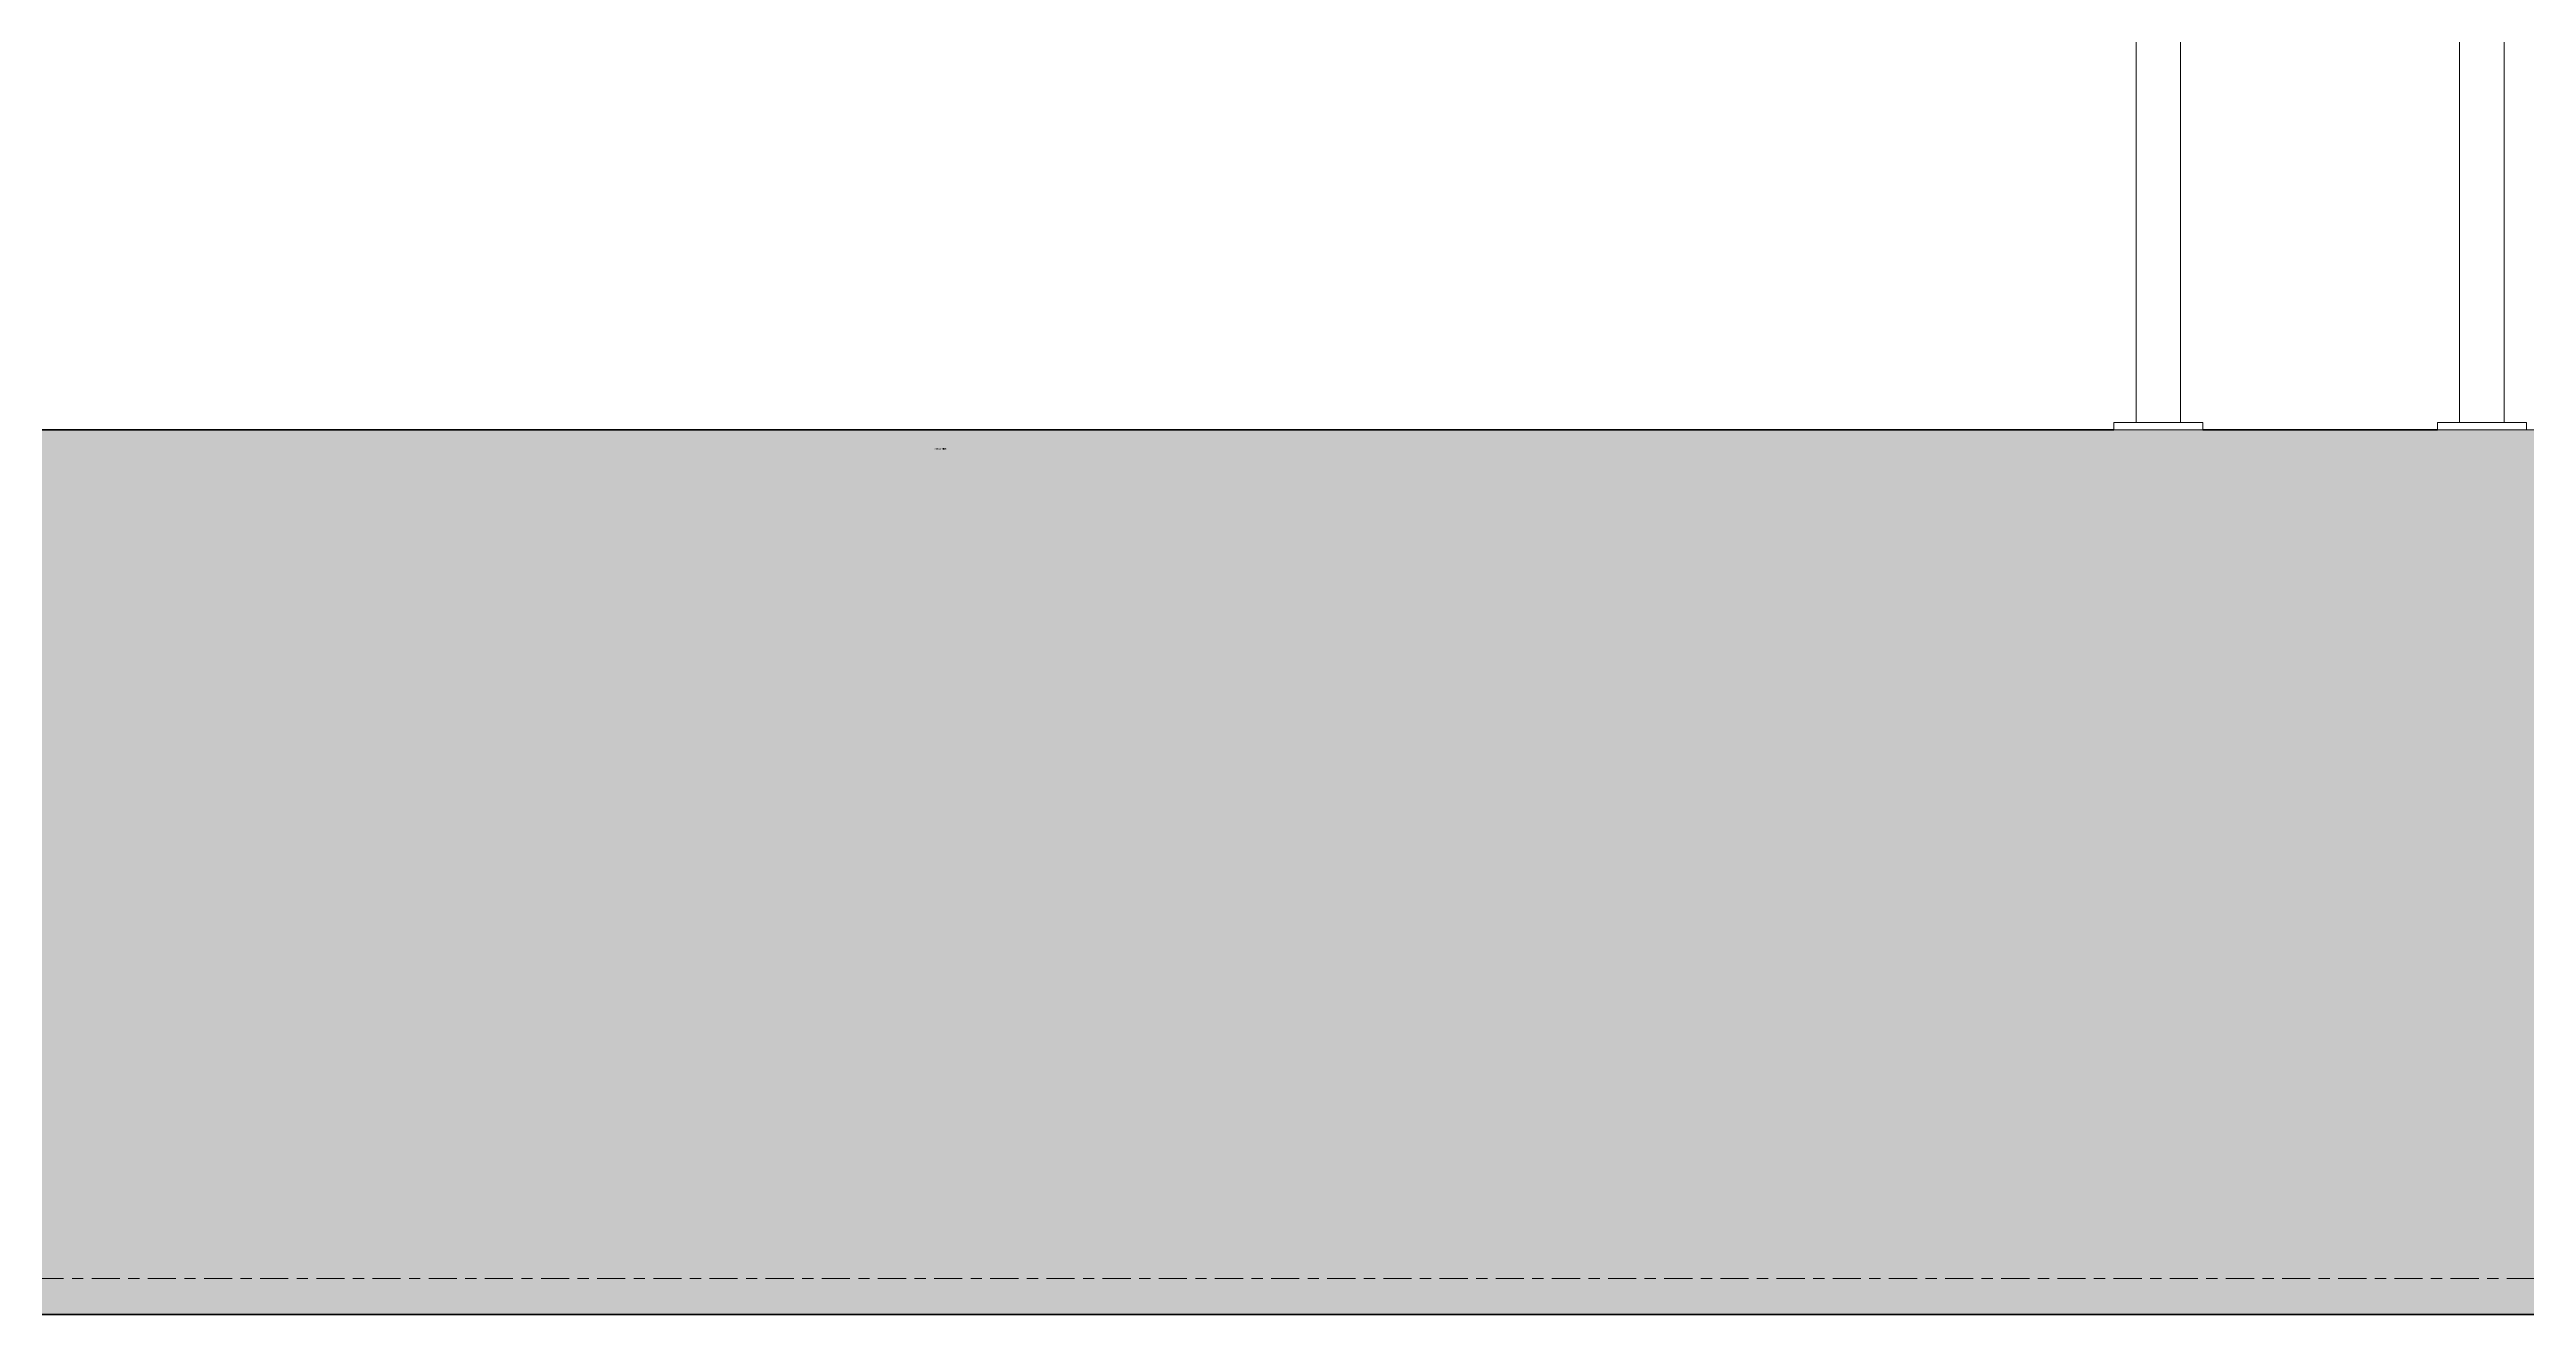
# Model space of a CAD drawing. Header units: centimetres. Extents: x 710 to 12582, y -437 to 1921.
# Drawn here: x 3150.3 to 3290.3, y 44 to 115.5 of the extents above; entities that cross this region are included whole.
import ezdxf

# ---------------------------------------------------------------- set-up
doc = ezdxf.new("R2010")
doc.units = ezdxf.units.CM
doc.linetypes.add('Centre', pattern=[3.175, 0.635, -0.475, 1.59, -0.475])
for name, color, linetype, lineweight in [('A-FLOR', 7, 'Continuous', 9), ('A-FLOR-LEVL', 7, 'Continuous', 9), ('A-FLOR-PATT', 7, 'Continuous', 35), ('G-IMPT', 7, 'Continuous', 9), ('M-EQPM', 7, 'Continuous', 9)]:
    doc.layers.add(name, color=color, linetype=linetype, lineweight=lineweight)
doc.styles.add('Arial', font='arial.ttf', dxfattribs={"height": 0.084})

# ---------------------------------------------------------------- blocks, each defined once
blk = doc.blocks.new('PQ_RVR_EST-01_ZZ_ZZ_MO_T_A_rvt-1-Sección 4')
at = {"layer": 'A-FLOR-PATT', "lineweight": 9, "true_color": 0x9a9a9a}
blk.add_hatch(color=253, dxfattribs=at).paths.add_polyline_path([(6813.97, 44), (6815.08, 44), (6815.08, 94), (3797.22, 94), (3797.22, 93.83), (3792.18, 93.83), (3792.18, 94), (3778.93, 94), (3778.93, 93.83), (3773.89, 93.83), (3773.89, 94), (3758.58, 94), (3758.58, 93.83), (3753.54, 93.83), (3753.54, 94), (3740.29, 94), (3740.29, 93.83), (3735.25, 93.83), (3735.25, 94), (1308.34, 94), (1308.34, 44), (6713.97, 44)])
at = {"layer": 'A-FLOR', "lineweight": 35}
for p, q in [((3266.99, 94), (2170.14, 94)), ((3285.28, 94), (3272.03, 94)), ((1308.34, 44), (6713.97, 44))]:
    blk.add_line(p, q, dxfattribs=at)
blk = doc.blocks.new('EQ-01-014 - EQ-01-014_dwg_Agrupar_469-V8-Sección 4')
at = {"layer": 'G-IMPT'}
for p, q in [((3268.25, 94.42), (3268.25, 186.76)), ((3268.25, 186.76), (3270.77, 186.76)), ((3270.77, 186.76), (3268.25, 186.76)), ((3268.25, 94.42), (3268.25, 186.76)), ((3268.35, 186.93), (3268.35, 186.76)), ((3268.35, 186.93), (3270.67, 186.93)), ((3268.35, 186.76), (3268.35, 186.93)), ((3270.67, 186.93), (3268.35, 186.93)), ((3270.67, 186.76), (3270.67, 186.93)), ((3270.67, 186.93), (3270.67, 186.76)), ((3271.99, 186.57), (3272.1, 186.63)), ((3272.03, 186.71), (3272.07, 186.68)), ((3272.03, 186.71), (3272.07, 186.68)), ((3273, 184.83), (3272.03, 186.51)), ((3272.03, 186.51), (3273, 184.83)), ((3273, 184.83), (3272.03, 186.51)), ((3272.07, 186.68), (3272.1, 186.63)), ((3272.07, 186.68), (3272.1, 186.63)), ((3272.1, 186.63), (3273, 185.08)), ((3272.1, 186.63), (3273, 185.08)), ((3272.1, 186.63), (3273, 185.08)), ((3284.31, 185.08), (3285.21, 186.63)), ((3285.21, 186.63), (3284.31, 185.08)), ((3284.31, 185.08), (3285.21, 186.63)), ((3285.28, 186.51), (3284.31, 184.83)), ((3285.28, 186.51), (3284.31, 184.83)), ((3285.28, 186.51), (3284.31, 184.83)), ((3285.21, 186.63), (3285.24, 186.68)), ((3285.24, 186.68), (3285.21, 186.63)), ((3285.21, 186.63), (3285.31, 186.57)), ((3285.28, 186.71), (3285.24, 186.68)), ((3285.24, 186.68), (3285.28, 186.71)), ((3289.06, 186.76), (3286.54, 186.76)), ((3286.54, 186.76), (3289.06, 186.76)), ((3286.64, 186.93), (3286.64, 186.76)), ((3286.64, 186.93), (3288.96, 186.93)), ((3286.64, 186.76), (3286.64, 186.93)), ((3288.96, 186.93), (3286.64, 186.93)), ((3288.96, 186.76), (3288.96, 186.93)), ((3288.96, 186.93), (3288.96, 186.76)), ((3289.06, 94.42), (3289.06, 186.76)), ((3289.06, 186.76), (3289.06, 94.42)), ((3275.37, 180.72), (3274.25, 182.66)), ((3274.26, 182.65), (3275.36, 180.74)), ((3283.05, 182.65), (3281.95, 180.74)), ((3283.05, 182.65), (3281.95, 180.74)), ((3283.05, 182.65), (3281.95, 180.74)), ((3275.34, 181.02), (3275.47, 180.8)), ((3275.34, 181.02), (3275.47, 180.8)), ((3275.34, 181.02), (3275.47, 180.8)), ((3275.36, 180.74), (3275.37, 180.72)), ((3275.37, 180.72), (3275.47, 180.8)), ((3275.37, 180.7), (3275.37, 180.71)), ((3275.38, 180.67), (3275.37, 180.7)), ((3275.38, 180.67), (3275.5, 180.67)), ((3275.38, 180.38), (3275.38, 180.67)), ((3275.38, 180.67), (3275.38, 180.38)), ((3275.38, 180.38), (3275.38, 180.67)), ((3275.47, 180.8), (3275.48, 180.78)), ((3275.48, 180.78), (3275.47, 180.8)), ((3275.49, 180.75), (3275.48, 180.78)), ((3275.48, 180.78), (3275.49, 180.75)), ((3275.49, 180.75), (3275.5, 180.73)), ((3275.5, 180.73), (3275.49, 180.75)), ((3275.5, 180.7), (3275.5, 180.73)), ((3275.5, 180.73), (3275.5, 180.7)), ((3275.5, 180.67), (3275.5, 180.7)), ((3275.5, 180.67), (3275.5, 180.27)), ((3275.5, 180.67), (3275.5, 180.27)), ((3281.81, 180.73), (3281.8, 180.7)), ((3281.8, 180.7), (3281.81, 180.73)), ((3281.8, 180.67), (3281.8, 180.7)), ((3281.8, 180.67), (3281.93, 180.69)), ((3281.8, 180.27), (3281.8, 180.67)), ((3281.8, 180.27), (3281.8, 180.67)), ((3281.81, 180.73), (3281.82, 180.75)), ((3281.81, 180.73), (3281.82, 180.75)), ((3281.82, 180.75), (3281.83, 180.78)), ((3281.83, 180.78), (3281.82, 180.75)), ((3281.83, 180.78), (3281.84, 180.8)), ((3281.84, 180.8), (3281.96, 181.02)), ((3281.84, 180.8), (3281.96, 181.02)), ((3281.84, 180.8), (3281.95, 180.74)), ((3281.93, 180.7), (3281.93, 180.69)), ((3281.93, 180.69), (3281.93, 180.38)), ((3281.93, 180.67), (3281.93, 180.69)), ((3281.93, 180.38), (3281.93, 180.67)), ((3281.93, 180.67), (3281.93, 180.38)), ((3281.95, 180.74), (3281.94, 180.72)), ((3275.38, 174.14), (3275.38, 177.24)), ((3275.38, 177.24), (3275.38, 174.14)), ((3275.38, 174.14), (3275.38, 177.24)), ((3275.5, 177.13), (3275.5, 174.14)), ((3275.5, 174.14), (3275.5, 177.13)), ((3275.5, 177.13), (3275.5, 174.14)), ((3281.8, 174.14), (3281.8, 177.13)), ((3281.8, 177.13), (3281.8, 174.14)), ((3281.8, 174.14), (3281.8, 177.13)), ((3281.93, 177.24), (3281.93, 174.14)), ((3281.93, 174.14), (3281.93, 177.24)), ((3281.93, 177.24), (3281.93, 174.14)), ((3275.38, 169.35), (3275.38, 172.46)), ((3275.38, 172.46), (3275.38, 169.35)), ((3275.38, 169.35), (3275.38, 172.46)), ((3275.5, 172.46), (3275.5, 169.46)), ((3275.5, 169.46), (3275.5, 172.46)), ((3275.5, 172.46), (3275.5, 169.46)), ((3281.8, 169.46), (3281.8, 172.46)), ((3281.8, 172.46), (3281.8, 169.46)), ((3281.8, 169.46), (3281.8, 172.46)), ((3281.93, 172.46), (3281.93, 169.35)), ((3281.93, 169.35), (3281.93, 172.46)), ((3281.93, 172.46), (3281.93, 169.35)), ((3274.26, 163.94), (3275.36, 165.86)), ((3274.26, 163.94), (3275.36, 165.86)), ((3274.26, 163.94), (3275.36, 165.86)), ((3275.47, 165.79), (3275.34, 165.57)), ((3275.47, 165.79), (3275.34, 165.57)), ((3275.36, 165.86), (3275.37, 165.88)), ((3275.36, 165.86), (3275.37, 165.87)), ((3275.36, 165.86), (3275.47, 165.79)), ((3275.37, 165.88), (3275.37, 165.89)), ((3275.38, 165.91), (3275.38, 166.22)), ((3275.38, 166.22), (3275.38, 165.92)), ((3275.38, 165.91), (3275.5, 165.92)), ((3275.38, 165.91), (3275.38, 165.92)), ((3275.47, 165.79), (3275.48, 165.82)), ((3275.48, 165.82), (3275.49, 165.84)), ((3275.49, 165.84), (3275.48, 165.82)), ((3275.5, 165.87), (3275.49, 165.84)), ((3275.49, 165.84), (3275.5, 165.87)), ((3275.5, 166.33), (3275.5, 165.92)), ((3275.5, 165.92), (3275.5, 166.33)), ((3275.5, 166.33), (3275.5, 165.92)), ((3275.5, 165.92), (3275.5, 165.89)), ((3275.5, 165.87), (3275.5, 165.89)), ((3275.5, 165.89), (3275.5, 165.87)), ((3281.8, 165.92), (3281.8, 166.33)), ((3281.8, 165.92), (3281.8, 166.33)), ((3281.8, 165.89), (3281.8, 165.92)), ((3281.8, 165.92), (3281.93, 165.92)), ((3281.81, 165.87), (3281.8, 165.89)), ((3281.8, 165.89), (3281.81, 165.87)), ((3281.82, 165.84), (3281.81, 165.87)), ((3281.82, 165.84), (3281.81, 165.87)), ((3281.82, 165.84), (3281.83, 165.82)), ((3281.83, 165.82), (3281.82, 165.84)), ((3281.84, 165.79), (3281.83, 165.82)), ((3281.83, 165.82), (3281.84, 165.79)), ((3281.84, 165.79), (3281.95, 165.86)), ((3281.96, 165.57), (3281.84, 165.79)), ((3281.96, 165.57), (3281.84, 165.79)), ((3281.96, 165.57), (3281.84, 165.79)), ((3281.93, 166.22), (3281.93, 165.92)), ((3281.93, 165.92), (3281.93, 166.22)), ((3281.93, 166.22), (3281.93, 165.92)), ((3281.93, 165.92), (3281.93, 165.91)), ((3281.93, 165.89), (3281.95, 165.86)), ((3281.93, 165.89), (3281.94, 165.88)), ((3281.95, 165.86), (3283.05, 163.94)), ((3283.05, 163.94), (3281.95, 165.86)), ((3272.03, 160.08), (3273, 161.76)), ((3272.03, 160.08), (3273, 161.76)), ((3272.03, 160.08), (3273, 161.76)), ((3273, 161.51), (3272.1, 159.96)), ((3273, 161.51), (3272.1, 159.96)), ((3273, 161.51), (3272.1, 159.96)), ((3284.31, 161.76), (3285.28, 160.08)), ((3285.28, 160.08), (3284.31, 161.76)), ((3284.31, 161.76), (3285.28, 160.08)), ((3285.21, 159.96), (3284.31, 161.51)), ((3285.21, 159.96), (3284.31, 161.51)), ((3285.21, 159.96), (3284.31, 161.51)), ((3270.77, 94.42), (3270.77, 159.83)), ((3270.77, 159.83), (3271.88, 159.83)), ((3270.77, 94.42), (3270.77, 159.83)), ((3270.77, 94.42), (3270.77, 159.83)), ((3270.77, 159.83), (3271.88, 159.83)), ((3271.88, 159.83), (3270.77, 159.83)), ((3271.94, 159.84), (3271.88, 159.83)), ((3271.99, 159.85), (3271.94, 159.84)), ((3271.99, 160.02), (3272.1, 159.96)), ((3272.03, 159.88), (3271.99, 159.85)), ((3271.99, 159.85), (3272.03, 159.88)), ((3272.07, 159.92), (3272.03, 159.88)), ((3272.1, 159.96), (3272.07, 159.92)), ((3285.21, 159.96), (3285.31, 160.02)), ((3285.24, 159.92), (3285.21, 159.96)), ((3285.24, 159.92), (3285.21, 159.96)), ((3285.28, 159.88), (3285.24, 159.92)), ((3285.28, 159.88), (3285.32, 159.85)), ((3285.32, 159.85), (3285.37, 159.84)), ((3285.37, 159.84), (3285.32, 159.85)), ((3285.37, 159.84), (3285.42, 159.83)), ((3285.37, 159.84), (3285.42, 159.83)), ((3286.54, 159.83), (3285.42, 159.83)), ((3285.42, 159.83), (3286.54, 159.83)), ((3285.42, 159.83), (3286.54, 159.83)), ((3286.54, 94.42), (3286.54, 159.83)), ((3286.54, 94.42), (3286.54, 159.83)), ((3286.54, 159.83), (3286.54, 94.42)), ((3266.99, 94.42), (3272.03, 94.42)), ((3266.99, 94.42), (3266.99, 94)), ((3266.99, 94), (3266.99, 94.42)), ((3272.03, 94.42), (3266.99, 94.42)), ((3266.99, 94), (3272.03, 94)), ((3266.99, 94), (3272.03, 94)), ((3272.03, 94.42), (3272.03, 94)), ((3272.03, 94.42), (3272.03, 94)), ((3285.28, 94.42), (3290.32, 94.42)), ((3285.28, 94.42), (3285.28, 94)), ((3285.28, 94), (3285.28, 94.42)), ((3290.32, 94.42), (3285.28, 94.42)), ((3285.28, 94), (3290.32, 94)), ((3285.28, 94), (3290.32, 94)), ((3290.32, 94.42), (3290.32, 94)), ((3290.32, 94), (3290.32, 94.42))]:
    blk.add_line(p, q, dxfattribs=at)
at = {"layer": 'G-IMPT', "flags": 128}
for points in [[(3270.77, 186.76), (3268.25, 186.76), (3268.25, 94.42)], [(3268.35, 186.76), (3268.35, 186.93), (3270.67, 186.93), (3270.67, 186.76)], [(3286.54, 186.76), (3289.06, 186.76), (3289.06, 94.42)], [(3286.64, 186.76), (3286.64, 186.93), (3288.96, 186.93), (3288.96, 186.76)], [(3275.37, 180.71), (3275.37, 180.72), (3274.25, 182.66)], [(3275.38, 180.69), (3275.38, 180.69), (3275.37, 180.7)], [(3275.38, 180.67), (3275.38, 180.69), (3275.38, 180.68)], [(3275.5, 180.27), (3275.5, 180.67), (3275.5, 180.7), (3275.5, 165.89)], [(3281.8, 180.67), (3281.8, 180.7), (3281.8, 180.27)], [(3281.96, 181.02), (3281.84, 180.8), (3281.83, 180.78)], [(3281.93, 180.7), (3281.93, 180.7), (3281.94, 180.71), (3281.93, 180.71)], [(3281.94, 180.71), (3281.94, 180.72), (3281.94, 180.72)], [(3275.48, 165.82), (3275.47, 165.79), (3275.34, 165.57)], [(3275.37, 165.89), (3275.38, 165.91), (3275.38, 166.22)], [(3275.37, 165.88), (3275.37, 165.88), (3275.37, 165.87), (3275.37, 165.87)], [(3281.8, 166.33), (3281.8, 165.92), (3281.8, 165.89)], [(3281.93, 165.89), (3281.93, 165.91), (3281.93, 165.9)], [(3281.94, 165.88), (3281.94, 165.87), (3283.05, 163.94)], [(3281.94, 165.87), (3281.94, 165.87), (3281.94, 165.86)], [(3281.95, 165.86), (3281.94, 165.87), (3281.94, 165.86)], [(3271.99, 159.85), (3271.94, 159.84), (3271.88, 159.83)], [(3272.1, 159.96), (3272.07, 159.92), (3272.03, 159.88)], [(3285.32, 159.85), (3285.28, 159.88), (3285.24, 159.92)]]:
    blk.add_lwpolyline(points, dxfattribs=at)
for points in [[(3272.03, 94.42), (3266.99, 94.42), (3266.99, 94), (3272.03, 94)], [(3290.32, 94.42), (3285.28, 94.42), (3285.28, 94), (3290.32, 94)]]:
    blk.add_lwpolyline(points, close=True, dxfattribs=at)
blk = doc.blocks.new('EQ-01-014 - EQ-01-014_dwg_037_BAADER142_dwg-V9-Sección 4')
blk.add_blockref('EQ-01-014 - EQ-01-014_dwg_Agrupar_469-V8-Sección 4', (0, 0))
at = {"layer": 'G-IMPT', "insert": (3200.32, 92.97), "char_height": 0.084, "attachment_point": 1, "line_spacing_factor": 0.941778, "style": 'Arial'}
for s, width in [('Agrupar#28', 0.7333), ('Agrupar#32', 0.7333), ('Agrupar#36', 0.7333), ('Agrupar#40', 0.7333), ('Agrupar#44', 0.7333), ('Agrupar#48', 0.7333), ('Agrupar#57', 0.7333), ('Agrupar#59', 0.7333), ('Agrupar#61', 0.7333), ('Agrupar#63', 0.7333), ('Agrupar#64', 0.7333), ('Agrupar#65', 0.7333), ('Agrupar#66', 0.7333), ('Agrupar#67', 0.7333), ('Agrupar#68', 0.7333), ('Agrupar#69', 0.7333), ('Agrupar#70', 0.7333), ('Agrupar#71', 0.7333), ('Agrupar#72', 0.7333), ('Agrupar#73', 0.7333), ('Agrupar#74', 0.7333), ('Agrupar#76', 0.7333), ('Agrupar#77', 0.7333), ('Agrupar#78', 0.7333), ('Agrupar#79', 0.7333), ('Agrupar#80', 0.7333), ('Agrupar#81', 0.7333), ('Agrupar#82', 0.7333), ('Agrupar#83', 0.7333), ('Agrupar#84', 0.7333), ('Agrupar#85', 0.7333), ('Agrupar#86', 0.7333), ('Agrupar#87', 0.7333), ('Agrupar#88', 0.7333), ('Agrupar#89', 0.7333), ('Agrupar#90', 0.7333), ('Agrupar#91', 0.7333), ('Agrupar#92', 0.7333), ('Agrupar#93', 0.7333), ('Agrupar#94', 0.7333), ('Agrupar#95', 0.7333), ('Agrupar#96', 0.7333), ('Agrupar#97', 0.7333), ('Agrupar#98', 0.7333), ('Agrupar#99', 0.7333), ('Agrupar#100', 0.8114), ('Agrupar#101', 0.8114), ('Agrupar#102', 0.8114), ('Agrupar#103', 0.8114), ('Agrupar#104', 0.8114), ('Agrupar#105', 0.8114), ('Agrupar#106', 0.8114), ('Agrupar#107', 0.8114), ('Agrupar#108', 0.8114), ('Agrupar#109', 0.8114), ('Agrupar#110', 0.8114), ('Agrupar#111', 0.8114), ('Agrupar#112', 0.8114), ('Agrupar#113', 0.8114), ('Agrupar#114', 0.8114), ('Agrupar#115', 0.8114), ('Agrupar#116', 0.8114), ('Agrupar#117', 0.8114), ('Agrupar#118', 0.8114), ('Agrupar#119', 0.8114), ('Agrupar#120', 0.8114), ('Agrupar#121', 0.8114), ('Agrupar#122', 0.8114), ('Agrupar#123', 0.8114), ('Agrupar#124', 0.8114), ('Agrupar#125', 0.8114), ('Agrupar#126', 0.8114), ('Agrupar#127', 0.8114), ('Agrupar#128', 0.8114), ('Agrupar#129', 0.8114), ('Agrupar#130', 0.8114), ('Agrupar#131', 0.8114), ('Agrupar#132', 0.8114), ('Agrupar#133', 0.8114), ('Agrupar#134', 0.8114), ('Agrupar#135', 0.8114), ('Agrupar#136', 0.8114), ('Agrupar#137', 0.8114), ('Agrupar#138', 0.8114), ('Agrupar#139', 0.8114), ('Agrupar#140', 0.8114), ('Agrupar#141', 0.8114), ('Agrupar#142', 0.8114), ('Agrupar#143', 0.8114), ('Agrupar#144', 0.8114), ('Agrupar#145', 0.8114), ('Agrupar#146', 0.8114), ('Agrupar#147', 0.8114), ('Agrupar#148', 0.8114), ('Agrupar#149', 0.8114), ('Agrupar#150', 0.8114), ('Agrupar#151', 0.8114), ('Agrupar#152', 0.8114), ('Agrupar#153', 0.8114), ('Agrupar#154', 0.8114), ('Agrupar#155', 0.8114), ('Agrupar#156', 0.8114), ('Agrupar#157', 0.8114), ('Agrupar#158', 0.8114), ('Agrupar#159', 0.8114), ('Agrupar#160', 0.8114), ('Agrupar#161', 0.8114), ('Agrupar#162', 0.8114), ('Agrupar#163', 0.8114), ('Agrupar#164', 0.8114), ('Agrupar#165', 0.8114), ('Agrupar#166', 0.8114), ('Agrupar#167', 0.8114), ('Agrupar#168', 0.8114), ('Agrupar#169', 0.8114), ('Agrupar#170', 0.8114), ('Agrupar#171', 0.8114), ('Agrupar#172', 0.8114), ('Agrupar#173', 0.8114), ('Agrupar#174', 0.8114), ('Agrupar#175', 0.8114), ('Agrupar#176', 0.8114), ('Agrupar#177', 0.8114), ('Agrupar#178', 0.8114), ('Agrupar#179', 0.8114), ('Agrupar#180', 0.8114), ('Agrupar#181', 0.8114), ('Agrupar#182', 0.8114), ('Agrupar#183', 0.8114), ('Agrupar#184', 0.8114), ('Agrupar#185', 0.8114), ('Agrupar#186', 0.8114), ('Agrupar#187', 0.8114), ('Agrupar#188', 0.8114), ('Agrupar#189', 0.8114), ('Agrupar#190', 0.8114), ('Agrupar#191', 0.8114), ('Agrupar#192', 0.8114), ('Agrupar#193', 0.8114), ('Agrupar#194', 0.8114), ('Agrupar#195', 0.8114), ('Agrupar#196', 0.8114), ('Agrupar#197', 0.8114), ('Agrupar#198', 0.8114), ('Agrupar#199', 0.8114), ('Agrupar#200', 0.8114), ('Agrupar#201', 0.8114), ('Agrupar#202', 0.8114), ('Agrupar#203', 0.8114), ('Agrupar#204', 0.8114), ('Agrupar#205', 0.8114), ('Agrupar#206', 0.8114), ('Agrupar#207', 0.8114), ('Agrupar#208', 0.8114), ('Agrupar#209', 0.8114), ('Agrupar#210', 0.8114), ('Agrupar#211', 0.8114), ('Agrupar#212', 0.8114), ('Agrupar#213', 0.8114), ('Agrupar#214', 0.8114), ('Agrupar#215', 0.8114), ('Agrupar#216', 0.8114), ('Agrupar#217', 0.8114), ('Agrupar#218', 0.8114), ('Agrupar#219', 0.8114), ('Agrupar#220', 0.8114), ('Agrupar#221', 0.8114), ('Agrupar#222', 0.8114), ('Agrupar#223', 0.8114), ('Agrupar#224', 0.8114), ('Agrupar#225', 0.8114), ('Agrupar#226', 0.8114), ('Agrupar#227', 0.8114), ('Agrupar#228', 0.8114), ('Agrupar#229', 0.8114), ('Agrupar#230', 0.8114), ('Agrupar#231', 0.8114), ('Agrupar#232', 0.8114), ('Agrupar#233', 0.8114), ('Agrupar#234', 0.8114), ('Agrupar#235', 0.8114), ('Agrupar#236', 0.8114), ('Agrupar#237', 0.8114), ('Agrupar#238', 0.8114), ('Agrupar#239', 0.8114), ('Agrupar#240', 0.8114), ('Agrupar#241', 0.8114), ('Agrupar#242', 0.8114), ('Agrupar#243', 0.8114), ('Agrupar#244', 0.8114), ('Agrupar#245', 0.8114), ('Agrupar#246', 0.8114), ('Agrupar#247', 0.8114), ('Agrupar#248', 0.8114), ('Agrupar#249', 0.8114), ('Agrupar#250', 0.8114), ('Agrupar#251', 0.8114), ('Agrupar#252', 0.8114), ('Agrupar#253', 0.8114), ('Agrupar#254', 0.8114), ('Agrupar#255', 0.8114), ('Agrupar#256', 0.8114), ('Agrupar#257', 0.8114), ('Agrupar#258', 0.8114), ('Agrupar#259', 0.8114), ('Agrupar#260', 0.8114), ('Agrupar#261', 0.8114), ('Agrupar#262', 0.8114), ('Agrupar#263', 0.8114), ('Agrupar#264', 0.8114), ('Agrupar#265', 0.8114), ('Agrupar#266', 0.8114), ('Agrupar#267', 0.8114), ('Agrupar#268', 0.8114), ('Agrupar#269', 0.8114), ('Agrupar#270', 0.8114), ('Agrupar#271', 0.8114), ('Agrupar#272', 0.8114)]:
    blk.add_mtext(s, dxfattribs=dict(at, width=width))
blk = doc.blocks.new('EQ-01-014 - EQ-01-014_dwg-V10-Sección 4')
blk.add_blockref('EQ-01-014 - EQ-01-014_dwg_037_BAADER142_dwg-V9-Sección 4', (0, 0))
blk = doc.blocks.new('EQ-01-014 - EQ-01-014-V11-Sección 4')
blk.add_blockref('EQ-01-014 - EQ-01-014_dwg-V10-Sección 4', (0, 0))
blk = doc.blocks.new('PQ_RVR_MEP-01_ZZ_ZZ_MO_T_A_rvt-1-Sección 4')
at = {"layer": 'M-EQPM', "color": 136, "lineweight": 9, "true_color": 0x007f7f}
blk.add_blockref('EQ-01-014 - EQ-01-014-V11-Sección 4', (0, 0), dxfattribs=at)

msp = doc.modelspace()

# ---------------------------------------------------------------- hatches: boundary and pattern name
at = {"layer": 'A-FLOR-PATT', "lineweight": 9, "true_color": 0x9a9a9a}
msp.add_hatch(color=253, dxfattribs=at).paths.add_polyline_path([(1310.739, 44), (6813.968, 44), (6813.968, 94), (3797.22, 94), (3797.22, 93.832), (3792.18, 93.832), (3792.18, 94), (3778.93, 94), (3778.93, 93.832), (3773.89, 93.832), (3773.89, 94), (3758.58, 94), (3758.58, 93.832), (3753.54, 93.832), (3753.54, 94), (3740.29, 94), (3740.29, 93.832), (3735.25, 93.832), (3735.25, 94), (2573.487, 94), (2573.487, 85.116), (2569.487, 85.116), (2569.487, 94), (1310.739, 94)])

# ---------------------------------------------------------------- linework, layer by layer
at = {"layer": 'A-FLOR', "lineweight": 35}
for p, q in [((3266.989, 94), (2573.487, 94)), ((3285.278, 94), (3272.029, 94)), ((1310.739, 44), (6813.968, 44))]:
    msp.add_line(p, q, dxfattribs=at)
at = {"layer": 'A-FLOR-LEVL', "color": 253, "linetype": 'Centre', "true_color": 0xaaaaaa}
for p, q in [((709.994, 94), (7177.566, 94)), ((709.994, 46.025), (7304.566, 46.025))]:
    msp.add_line(p, q, dxfattribs=at)

# ---------------------------------------------------------------- block references
at = {"lineweight": 5}
for name in ['PQ_RVR_EST-01_ZZ_ZZ_MO_T_A_rvt-1-Sección 4', 'PQ_RVR_MEP-01_ZZ_ZZ_MO_T_A_rvt-1-Sección 4']:
    msp.add_blockref(name, (0, 0), dxfattribs=at)

doc.saveas('drawing.dxf')
